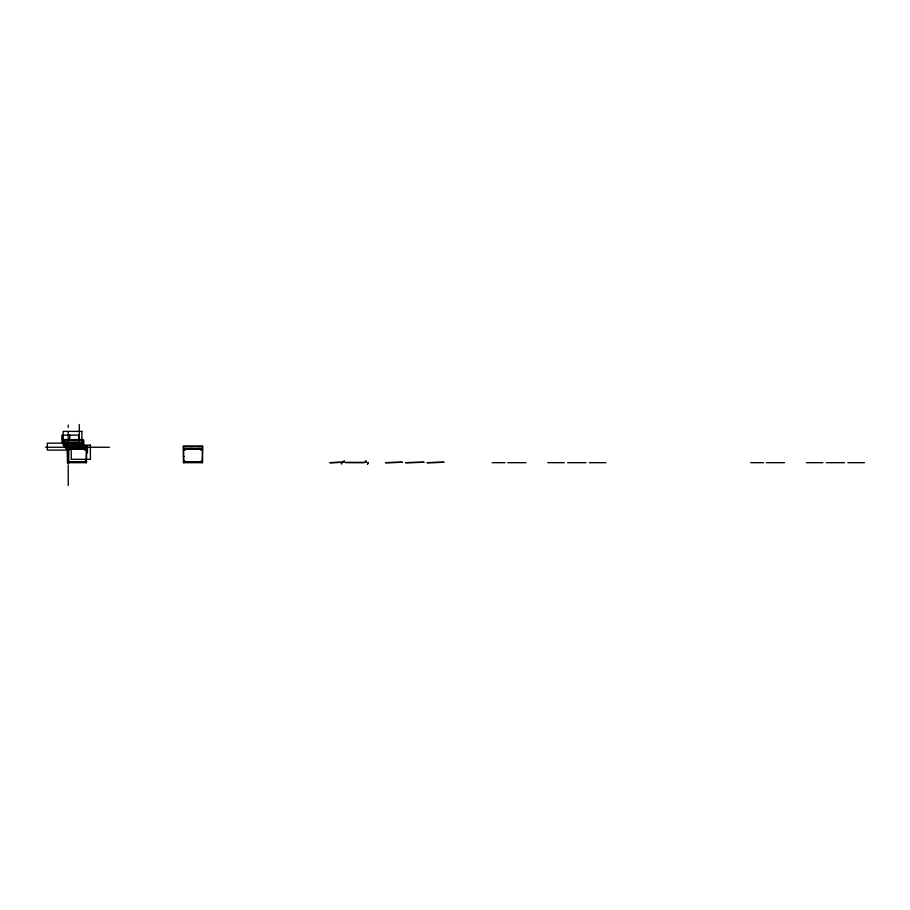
<?xml version="1.0" encoding="UTF-8"?>
<svg xmlns="http://www.w3.org/2000/svg" width="910" height="910" viewBox="0 0 910 910"><rect width="100%" height="100%" fill="white"/><g stroke="black" fill="none" stroke-linecap="round" stroke-linejoin="round"><path stroke-width="1.36" d="M74.904 448.937C75.655 449.665 74.256 447.367 76.303 449.074M79.978 448.801L80.763 449.028M83.242 449.039L83.936 448.391L83.447 449.256M191.635 448.505L190.884 448.96M73.187 449.085L75.189 449.039M82.89 448.971L82.127 449.039L82.81 448.994M84.346 449.074L85.176 449.074M79.944 449.051L80.763 448.914M83.299 448.88L82.821 447.731L83.902 448.368M199.972 448.505L199.279 448.88L200.041 448.983M199.324 448.596L199.7 448.391M74.336 448.96L73.892 448.766M82.139 449.074L82.81 448.88M71.549 448.801L72.243 448.812M196.048 448.858L196.617 448.744M190.918 448.562L191.657 448.562M198.278 448.914L198.994 449.096M74.95 448.368L75.621 448.619M187.688 448.789L188.347 448.801M198.323 448.994L198.88 448.892M189.894 448.994L190.497 448.937M67.806 446.241L87.474 446.287L87.474 452.987M183.843 446.241L202.145 446.241M86.097 446.355L64.235 446.514L64.235 439.587L82.969 439.587L82.969 446.514M183.843 446.366L202.145 446.355M67.806 446.799L86.097 446.799M183.843 446.799L202.145 446.799M45.5 447.254L89.817 447.254M90.34 447.254L109.439 447.254M67.806 448.812L86.097 448.812M183.843 448.812L202.145 448.812M67.806 449.256L86.097 449.256M183.843 449.256L202.145 449.256M67.806 450.336L68.887 450.336L68.887 449.256M86.097 450.336L85.017 450.336L85.017 449.256M183.843 450.336L184.923 450.336L184.923 449.256M202.145 450.336L201.064 450.336L201.064 449.256M183.399 456.411L184.377 456.479M67.806 461.165L68.887 461.165L68.887 462.246M86.097 461.165L85.017 461.165L85.017 462.246M183.843 461.165L184.923 461.165L184.923 462.246M202.145 461.165L201.064 461.165L201.064 462.246M67.806 462.018L86.097 462.018M183.843 462.018L202.145 462.018M67.806 462.246L86.097 462.246M183.843 462.246L202.145 462.246M345.629 462.382L363.932 462.382M345.629 462.61L363.932 462.689M492.151 462.689L505.039 462.689M507.712 462.689L526.003 462.689M547.718 462.689L564.348 462.689M567.669 462.689L585.96 462.689M589.293 462.689L605.912 462.689M750.727 462.689L763.615 462.689M766.3 462.689L784.591 462.689M806.306 462.689L822.924 462.689M826.257 462.689L844.548 462.689M847.87 462.689L864.5 462.689M341.671 462.689L341.671 464.077L341.148 462.689M202.145 462.769L202.589 446.071L202.589 462.689L183.399 462.689L183.399 446.071L183.843 462.769M86.097 462.769L86.541 446.071L86.541 462.689L67.363 462.689L67.363 446.071L67.806 462.769M79.284 424.481L79.284 443.204M69.786 434.991L69.786 440.315M68.739 446.287L68.739 463.326M68.216 425.084L68.216 427.438M68.216 432.011L68.216 463.326M68.216 464.805L68.216 485.519M65.019 440.303L65.019 447.549L83.754 447.549L83.754 440.303L62.437 440.315L62.437 434.991M66.771 443.636L67.59 443.727L66.783 443.579M72.709 448.004L73.528 448.061L72.709 447.97M73.812 448.004L74.643 448.061L73.812 447.97M81.57 448.004L82.4 448.061L81.57 447.97M81.877 431.374L63.143 431.374L63.143 445.229L81.877 445.229L81.877 431.374M78.999 435.128L62.085 435.128L62.085 442.397L78.999 442.397L78.999 435.128M82.184 442.305L63.45 442.305L63.45 443.693L82.184 443.693L82.184 442.305M66.055 443.17L47.32 443.17L47.32 450.097L66.055 450.097L66.055 443.17M90.409 445.149L71.23 445.149L71.23 459.311L90.409 459.311L90.409 445.149M344.378 461.165L343.298 461.165L343.298 462.246L344.378 462.246L344.378 461.165M366.252 461.165L365.172 461.165L365.172 462.246L366.252 462.246L366.252 461.165M342.956 462.246L330.068 462.689L342.956 462.246M402.265 462.246L385.635 462.689L402.265 462.246M423.889 462.246L405.587 462.689L423.889 462.246M443.841 462.246L427.211 462.689L443.841 462.246M368.095 462.689L367.56 464.077L368.095 462.689"/></g></svg>
